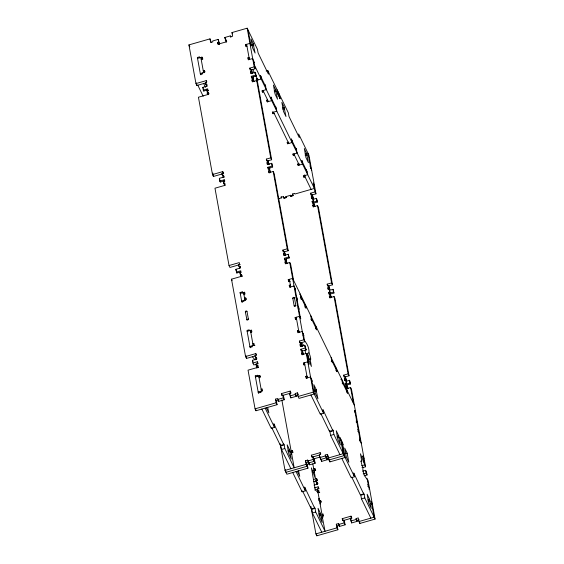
<?xml version="1.0" encoding="UTF-8"?>
<svg xmlns="http://www.w3.org/2000/svg" width="564" height="564" viewBox="0 0 564 564"><rect width="100%" height="100%" fill="white"/><g stroke="black" fill="none" stroke-linecap="round" stroke-linejoin="round"><path stroke-width="0.85" d="M206.346 82.767L196.885 85.481L195.955 83.578L188.926 44.908L209.991 38.867L211.183 42.229M226.192 42.131L224.768 37.499L230.267 35.92L230.429 36.829L232.629 36.202L231.966 32.564L247.166 28.2L257.459 49.357L258.122 53.002L268.415 74.159L267.759 70.521L266.109 70.993M219.6 44.027L218.677 42.117L217.577 42.434L218.501 44.337L219.6 44.027L218.176 39.388L212.684 40.968L212.847 41.877L210.654 42.504L209.991 38.867M225.269 40.227L226.368 39.91L226.7 41.729L217.908 44.253L217.577 42.434M197.548 58.395L201.94 57.133L202.864 59.037L201.404 59.46M246.983 46.283L245.883 46.593L245.53 44.626L249.922 43.365L251.156 45.903L250.522 43.449M251.805 44.436L253.447 43.964L253.779 45.783L253.469 45.148L251.826 45.621M201.172 59.269L202.272 58.952L201.94 57.133M253.934 62.251L254.244 62.886L252.679 58.529L248.28 59.791L247.927 57.817L249.027 57.5L249.641 58.769M204.986 71.748L204.365 70.479L203.266 70.789L204.196 72.7M195.955 83.578L206.212 80.638L206.826 81.907M249.796 68.131L254.195 66.869L255.118 68.773L250.726 70.035L249.796 68.131L250.127 69.95L251.227 69.633L252.157 71.536L252.489 73.355L251.389 73.672L250.458 71.769L251.558 71.452L252.489 73.355M206.368 84.678L206.699 86.496L205.444 82.774L206.544 82.457L206.212 80.638M205.775 84.593L206.875 84.276L207.207 86.095L202.807 87.357L203.301 90.085L203.766 91.037L207.066 90.092L207.524 91.044L208.624 90.726M256.148 76.006L255.682 75.054L251.29 76.316L252.214 78.22L253.314 77.902L252.848 76.951L256.148 76.006L255.647 73.278L255.189 72.326L250.79 73.588L250.458 71.769M203.301 90.085L207.7 88.823L208.031 90.642L206.932 90.959L208.186 94.681M252.714 77.818L253.976 81.547L252.714 77.818L251.614 78.135L251.29 76.316M207.263 92.778L208.363 92.461L208.976 93.73M271.658 159.753L270.727 157.85L266.335 159.111L267.258 161.015L271.658 159.753L257.6 82.422L256.676 80.511L252.277 81.773L251.946 79.954L253.046 79.644M257.262 78.713L256.169 79.03L256.782 80.299L261.181 79.038L260.519 75.4L261.301 77.578M265.214 85.622L265.045 84.713L266.328 89.62L261.929 90.882L262.549 92.151L263.649 91.833L263.402 90.473M274.245 90.564L275.895 90.092L276.226 91.911L275.916 91.276L274.266 91.749M267.766 100.3L266.666 100.611L267.287 101.887L271.679 100.625L271.016 96.98L271.799 99.165M282.684 107.921L284.334 107.449L284.665 109.268L284.355 108.633L282.705 109.106M275.711 107.202L275.549 106.293L276.825 111.2L272.433 112.462L273.046 113.731L274.146 113.42M288.148 142.198L287.048 142.509L287.668 143.778L292.06 142.523L291.398 138.878L292.187 141.063M212.487 174.558L222.745 171.618L223.675 173.522L213.418 176.462L212.487 174.558L198.436 97.227L208.694 94.28L208.363 92.461M223.231 177.477L221.976 173.754L223.076 173.437L222.745 171.618M267.766 160.613L269.021 164.335L267.766 160.613L266.666 160.93L266.335 159.111M222.308 175.573L223.407 175.256L224.331 177.159M272.68 166.986L272.215 166.035L267.822 167.297L268.746 169.2L269.846 168.89L269.38 167.938L272.68 166.986L271.721 163.306L267.322 164.568L266.998 162.749L268.09 162.432M296.093 149.1L295.931 148.191L297.207 153.098L292.815 154.36L293.435 155.629L294.528 155.319L294.281 153.951M305.131 154.05L306.774 153.577L307.105 155.396L306.795 154.762L305.152 155.234M223.407 175.256L223.739 177.075L219.34 178.337L219.84 181.065L224.232 179.803L224.853 181.072M219.84 181.065L220.298 182.017L223.598 181.072L224.063 182.024L223.816 180.663M224.394 183.843L224.726 185.662L223.464 181.939L224.564 181.622L224.232 179.803M270.508 172.528L269.578 170.624L268.485 170.934L269.409 172.845L270.508 172.528L270.177 170.709L269.254 168.805L268.154 169.115L267.822 167.297M223.795 183.758L224.895 183.448L225.226 185.267L214.969 188.207L229.026 265.538L229.95 267.449L240.208 264.502M298.652 163.779L297.552 164.096L298.166 165.365L302.565 164.103L301.902 160.465L302.685 162.643M288.19 250.733L287.259 248.83L282.867 250.092L283.791 251.995L288.19 250.733L274.132 173.402L273.209 171.498L268.817 172.753L268.485 170.934M306.597 170.688L306.428 169.778L307.711 174.685L303.312 175.947L303.933 177.216L305.032 176.899L304.659 174.854M278.214 198.824L281.436 197.901L281.189 196.533M283.523 196.66L283.798 198.175L285.997 197.548L285.835 196.639L290.594 195.271L291.059 196.223M286.597 197.506L284.094 198.218L283.325 196.632L281.126 197.266L281.436 197.901M290.756 196.307L293.252 195.595M310.637 193.184L315.036 191.929L315.96 193.833L311.568 195.095L310.637 193.184L310.968 195.01L312.068 194.693L312.999 196.596L313.33 198.415L312.23 198.732L311.3 196.829L312.4 196.512L313.33 198.415M313.69 202.011L313.224 201.059L312.125 201.376L313.055 203.28L317.447 202.018L316.989 201.066L313.69 202.011L313.196 199.282L312.731 198.331L311.631 198.648L311.3 196.829M313.196 199.282L316.489 198.338L317.447 202.018M313.556 202.878L314.818 206.607L313.556 202.878L312.456 203.195L312.125 201.376M332.499 284.813L331.569 282.909L327.176 284.171L328.1 286.075L332.499 284.813L318.441 207.474L317.518 205.571L313.119 206.833L312.787 205.014L313.887 204.697M229.026 265.538L239.277 262.598L239.608 264.417L238.509 264.735L239.77 268.457M284.298 251.593L285.553 255.316L284.298 251.593L283.198 251.911L282.867 250.092M238.84 266.553L239.94 266.236L240.56 267.505M289.212 257.967L288.754 257.015L284.355 258.277L285.278 260.18L286.378 259.87L285.92 258.918L289.212 257.967L288.253 254.286L283.861 255.548L283.53 253.729L284.63 253.412M240.349 271.644L240.595 273.004L240.13 272.052L236.838 272.997L235.879 269.317L240.271 268.055L239.94 266.236M236.372 272.045L240.765 270.783L241.096 272.609L239.996 272.92L240.327 274.738L241.258 276.649L242.358 276.332L241.427 274.428L240.327 274.738M285.786 259.785L287.041 263.508L285.786 259.785L284.686 260.096L284.355 258.277M293.562 280.301L290.671 264.382L289.741 262.479L285.349 263.74L285.017 261.922L286.117 261.604M255.95 355.708L246.482 358.429L245.559 356.526L231.501 279.187L241.759 276.247L241.427 274.428M243.831 300.379L244 301.289L241.801 301.923L240.095 292.519L242.287 291.891L242.908 293.16M240.257 293.428L244.656 292.166L244.98 293.985L243.888 294.302M289.67 281.161L288.571 281.478L288.239 279.659L292.638 278.397L354.403 405.361M288.655 281.711L290.263 281.246M295.268 289.706L295.578 290.34L294.013 285.983L289.621 287.238L289.262 285.271L290.361 284.954M246.32 299.202L245.7 297.926L244.6 298.243L245.53 300.147L245.241 298.575M294.697 288.676L295.247 288.521M328.601 285.673L329.862 289.395L328.601 285.673L327.508 285.99L327.176 284.171M299.428 294.295L300.252 294.055L301.536 298.969L300.986 299.124M330.222 292.991L329.764 292.039L328.664 292.356L329.587 294.26L333.987 292.998L333.521 292.046L330.222 292.991L329.263 289.311L328.163 289.628L327.832 287.809L328.932 287.492M248.379 319.02L246.729 319.492A0.867 0.684 -25.9 0 0 247.674 319.936A0.867 0.684 -25.9 0 0 248.379 319.02L246.997 311.434L245.354 311.913L246.962 319.971M292.786 298.3A0.867 0.684 -25.9 0 1 293.484 297.383A0.867 0.684 -25.9 0 1 294.429 297.827L295.811 305.406A0.867 0.684 -25.9 0 1 295.113 306.33A0.867 0.684 -25.9 0 1 294.161 305.878L292.786 298.3L294.429 297.827L294.662 298.3M296.128 297.595L296.678 297.439L297.313 299.893L297.009 299.258M296.438 298.229L296.988 298.074M300.365 297.855L300.915 297.693M300.816 298.215L301.366 298.053L301.536 298.969M329.728 290.263L333.028 289.318L333.987 292.998M330.095 293.858L331.35 297.588L330.095 293.858L328.995 294.175L328.664 292.356M294.161 305.878L295.811 305.406M349.031 375.793L348.101 373.89L343.709 375.152L344.632 377.055L349.031 375.793L334.974 298.462L334.05 296.551L329.651 297.813L329.327 295.994L330.419 295.684M304.574 304.877L305.399 304.638L306.062 308.275L305.279 306.097L304.729 306.252M298.144 307.634L298.694 307.472L299.026 309.291L298.716 308.656L298.166 308.818M304.898 307.161L305.448 307.006M247.145 331.336L251.544 330.074L251.875 331.893L250.776 332.21M296.586 319.224L295.487 319.541L295.127 317.567L299.526 316.305L300.76 318.843L300.118 316.39M299.879 317.187L300.429 317.024M310.87 319.435L311.413 319.28L312.033 320.549L311.871 319.64L311.321 319.795M302.988 335.354L303.538 335.192L303.848 335.827L302.283 331.47L297.884 332.732L297.524 330.758L298.624 330.448L299.244 331.717M254.893 345.323L253.793 345.64L252.869 343.737L253.969 343.42L254.301 345.238L249.901 346.5L250.522 347.769M315.396 328.749L315.946 328.593L316.566 329.862L315.903 326.225M245.559 356.526L255.816 353.579L256.43 354.848M302.085 346.303L301.162 344.392L300.062 344.71L300.986 346.613L302.085 346.303L301.754 344.484L300.831 342.574L299.731 342.891L299.399 341.072L303.799 339.81C307.07 343.525 309.276 347.516 309.016 352.909A3.842 0.508 74 0 1 310.595 358.062A3.842 0.508 74 0 1 310.115 358.979L311.391 366.459L306.28 353.459L301.881 354.721L301.55 352.902L302.649 352.585L303.573 354.488L302.318 350.766L301.218 351.083L300.887 349.257L305.286 348.002L306.21 349.906L301.818 351.168L300.887 349.257M255.971 357.618L256.303 359.437L255.048 355.715L256.148 355.398L255.816 353.579M255.379 357.534L256.472 357.216L256.803 359.035L252.411 360.297L252.905 363.026L253.835 364.936L258.227 363.674M306.21 349.906L304.786 345.267L300.393 346.529L300.062 344.71M252.905 363.026L257.304 361.771L257.917 363.04M257.304 361.771L257.635 363.59L256.535 363.9L256.867 365.726L257.967 365.409L258.291 367.227L248.04 370.167L255.062 408.837L255.993 410.74L277.051 404.698L276.388 401.06L275.465 399.157L277.664 398.522L278.757 401.335L284.249 399.763L283.755 397.035L282.825 395.124L281.725 395.442L281.394 393.623L290.185 391.099L290.805 392.368M258.284 367.467L256.634 367.939L255.929 364.048M310.115 358.979L308.466 359.451L307.366 353.388L309.016 352.909M260.984 392.629L260.371 391.36L260.533 392.269L258.333 392.904L255.252 375.92L257.445 375.286L258.065 376.555M255.414 376.83L259.807 375.568L260.427 376.837M304.828 364.563L303.728 364.88L303.397 363.061L307.789 361.799L309.03 364.337L308.388 361.884M259.038 377.704L260.138 377.386L259.807 375.568M331.251 361.334L331.801 361.179L332.415 362.448L332.252 361.538L331.702 361.693M311.807 380.686L312.111 381.32L310.545 376.964L306.153 378.225L305.822 376.399L306.922 376.089L307.535 377.358M335.46 368.355L336.285 368.116L336.948 371.761L336.165 369.582M335.777 370.647L336.327 370.492M311.236 379.657L311.786 379.501M346.395 380.376L345.471 378.472L344.371 378.789L345.295 380.693L346.395 380.376L346.063 378.557L345.14 376.653L344.04 376.971L343.709 375.152M298.06 394.116L297.439 392.847L295.247 393.475L296.333 396.295L290.841 397.867L289.417 393.235L290.516 392.918L290.185 391.099M291.116 393.002L282.324 395.526L281.394 393.623M340.811 379.361L341.636 379.121L342.919 384.035L342.75 383.118L342.2 383.28M277.826 399.432L283.325 397.86L284.249 399.763M289.917 395.963L295.409 394.391L296.333 396.295M346.761 383.978L346.296 383.019L345.196 383.337L346.12 385.24L350.519 383.978L350.054 383.026L346.761 383.978L346.261 381.243L345.802 380.291L344.703 380.608L344.371 378.789M276.388 401.06L278.588 400.426L278.757 401.335M296.171 395.385L298.37 394.751M314.634 390.168L316.277 389.696L316.608 391.515L316.298 390.88L314.656 391.353M346.261 381.243L349.56 380.298L350.519 383.978M255.062 408.837L276.127 402.795L277.051 404.698M297.439 392.847L298.102 396.485L313.302 392.128L323.595 413.285L320.303 414.23L310.933 394.976M347.882 388.568L346.959 386.664L345.859 386.974L346.782 388.885L347.882 388.568L347.551 386.749L346.627 384.845L345.528 385.156L345.196 383.337M362.631 467.612L365.564 466.773L351.513 389.442L350.582 387.538L346.19 388.793L345.859 386.974M273.921 425.157L274.471 425.002L283.699 444.531L280.4 445.475L271.721 427.632M323.003 411.071L323.553 410.916L332.781 430.445L329.482 431.389L320.803 413.546M274.09 426.067L274.64 425.912M323.172 411.981L323.722 411.826M274.471 425.002L273.857 423.733L274.52 427.371L271.221 428.316L261.851 409.062M356.06 421.935L356.61 421.773L356.92 422.415M280.787 444.411L280.238 444.566L281.514 449.473L290.883 468.733M329.482 431.389L329.32 430.48L329.869 430.325M280.851 445.835L284.15 444.89L284.813 448.528L294.182 467.789L291.757 454.443L291.116 451.99L290.566 452.145M329.32 430.48L329.933 431.756L333.232 430.804L333.895 434.449L354.481 476.77L351.189 477.715L341.819 458.454M281.514 449.473L284.813 448.528M329.933 431.756L330.596 435.394L333.895 434.449M287.993 450.382L289.642 449.91L289.974 451.729L289.663 451.094L288.014 451.567M337.075 436.296L338.724 435.824L339.056 437.643L338.745 437.008L337.096 437.481M357.773 431.333L358.323 431.178L358.633 431.812M281.845 399.918L291.094 450.805L292.194 450.488L293.118 452.391M339.648 438.059L340.198 437.904L342.665 442.98L342.997 444.799L342.686 444.164M290.953 452.758L292.526 452.307L292.194 450.488M291.207 454.598L291.757 454.443M342.115 443.142L342.665 442.98M359.508 440.886L360.058 440.731L361.291 443.269M280.174 443.741L285.024 470.411L286.879 474.225L307.937 468.176L306.083 464.369L305.42 460.732L307.62 460.097L309.636 464.821L315.135 463.241L314.634 460.513L312.78 456.706L311.688 457.016L311.356 455.197L320.148 452.68L320.761 453.949M319.471 455.042L312.28 457.101L311.356 455.197M320.148 452.68L320.472 454.499L319.379 454.81L319.873 457.545L321.727 461.352L327.219 459.773L325.202 455.056L327.402 454.422L328.015 455.691M313.21 459.011L320.401 456.946M307.782 461.014L313.281 459.434L315.135 463.241M319.873 457.545L325.365 455.966M328.326 456.332L326.126 456.96L326.295 457.869L320.796 459.449L320.43 457.397M285.024 470.411L306.083 464.369M327.402 454.422L328.058 458.067L343.264 453.703L340.508 438.538M305.42 460.732L307.274 464.539L309.474 463.911L309.636 464.821M325.202 455.056L327.057 458.863L328.523 458.44M345.513 453.646L347.163 453.174L348.82 462.276L346.345 457.192L344.696 448.098L347.163 453.174M328.058 458.067L329.912 461.874L345.112 457.51L342.355 442.345M312.816 463.855L313.711 468.797L314.811 468.48L315.424 469.749M312.942 470.926L315.142 470.298L314.811 468.48M315.734 470.383L314.634 470.7L313.711 468.797M313.824 472.59L314.374 472.435L315.558 478.956L311.37 467.859L315.135 488.917L315.6 490.13L318.04 492.598L319.224 499.119L318.674 499.281M360.897 461.493L361.721 461.253L360.452 453.773L365.564 466.773M313.358 479.583L316.658 478.639L317.271 479.908M361.707 465.709L364.64 464.87L363.124 456.53M316.926 483.285L317.144 484.497L315.889 480.775L316.982 480.457L316.658 478.639M362.003 467.556L362.828 467.316A3.842 0.508 74 0 1 361.242 462.17A3.842 0.508 74 0 1 361.721 461.253M313.633 481.677L317.581 480.542M316.221 482.594L317.313 482.276L317.934 483.545M304.186 487.366L304.736 487.211L314.578 508.016L311.286 508.961L302.6 491.11M353.268 473.288L353.818 473.125L363.66 493.93L360.368 494.875L351.682 477.031M313.986 485.146L317.645 484.095L317.313 482.276M362.701 471.173L365.627 470.327L366.558 472.23L367.051 474.966L364.125 475.804M353.889 474.557L354.439 474.394M304.976 489.552L305.519 489.39M354.051 475.466L354.601 475.304M314.479 487.881L318.145 486.824L319.069 488.734M363.195 473.901L366.128 473.055L367.051 474.966M292.737 472.54L302.107 491.794L305.399 490.849L304.736 487.211M314.677 489.989L318.336 488.939M318.145 486.824L318.477 488.65L317.377 488.96L317.708 490.779L318.801 490.469L319.132 492.287L317.56 492.739M319.732 492.372L318.632 492.682L317.708 490.779M318.695 500.465L319.245 500.303L320.479 502.848M367.777 486.379L368.327 486.224L369.561 488.762L368.736 488.995M319.189 501.043L320.648 500.628L321.268 501.897M322.904 516.187L321.974 514.283L319.88 502.764L320.979 502.446L320.648 500.628M311.272 508.368L311.737 509.32L315.036 508.375L315.692 512.013L325.061 531.267L322.002 515.468L322.925 517.371M310.912 506.401L315.903 533.896L316.834 535.8L337.892 529.758L336.969 527.855L336.306 524.21L338.506 523.582L339.598 526.395L345.09 524.823L344.597 522.088L343.666 520.184L342.567 520.501L342.235 518.683L351.027 516.159L351.358 517.978L350.258 518.295L351.682 522.927L357.174 521.355L356.088 518.535L358.281 517.907L358.944 521.545L359.867 523.448L375.074 519.091L364.774 497.927L364.118 494.29L360.819 495.234L361.482 498.872L370.851 518.133M311.737 509.32L312.4 512.958L315.692 512.013M361.482 498.872L364.774 497.927M318.879 513.86L320.521 513.388L320.853 515.207L320.549 514.572L318.9 515.045M367.961 499.774L369.603 499.302L369.935 501.121L369.624 500.487L367.982 500.959M321.974 514.283L323.073 513.966L323.405 515.792L321.938 516.208M321.783 517.449L322.326 517.287M370.858 503.363L371.408 503.208L371.718 503.842M322.086 518.083L322.636 517.921M371.655 504.117L372.318 503.927L371.084 501.382L371.408 503.208M351.957 518.062L343.166 520.586L342.235 518.683M338.668 524.492L344.16 522.913L345.09 524.823M350.759 521.023L356.251 519.444M336.306 524.21L337.23 526.12L339.429 525.486L339.598 526.395M356.088 518.535L357.012 520.438L359.212 519.811M315.903 533.896L336.969 527.855M358.944 521.545L374.144 517.181L371.387 502.023M301.43 342.658L304.165 345.81M252.348 356.744L255.083 359.888M375.074 519.091L368.045 480.422C364.767 476.707 362.56 472.717 362.828 467.316M267.759 70.521L288.345 112.842L289.008 116.48L299.301 137.644L298.638 133.999L308.938 155.163L315.96 193.833M277.622 92.51L277.312 91.869L277.643 93.695L280.111 98.77L279.476 96.317M253.447 43.964L250.98 38.888L252.63 47.982L255.104 53.065L253.469 45.148M275.895 90.092L273.42 85.016L275.077 94.11L277.544 99.193L275.916 91.276M284.334 107.449L281.866 102.366L283.516 111.468L285.99 116.544L284.355 108.633M306.774 153.577L304.306 148.494L305.956 157.596L308.43 162.672L306.795 154.762M310.433 166.606L310.122 165.971L311.688 170.328M314.444 185.493L313.21 182.955L313.852 185.408M245.53 44.626L246.454 46.53M260.681 76.309L265.827 86.891M271.185 97.889L276.332 108.471M291.567 139.787L296.713 150.369M302.064 161.374L307.211 171.957M254.484 65.283L314.402 188.439L294.986 194.009L294.683 193.374L292.483 194.002L292.998 195.059M247.927 57.817L248.851 59.721M252.679 69.287L254.604 73.249M255.654 75.4L257.882 79.982L257.614 78.53M263.028 90.564L268.379 101.569M273.533 112.151L288.768 143.468L288.521 142.1M293.914 154.05L299.265 165.048L299.005 163.595M304.412 175.63L311.102 189.384M231.966 32.564L232.587 33.833M251.946 79.954L252.876 81.858M312.787 205.014L313.718 206.917M230.267 35.92L230.88 37.189M224.768 37.499L225.388 38.768M285.835 196.639L286.293 197.59M266.998 162.749L267.921 164.653M327.832 287.809L328.763 289.713M329.327 295.994L330.25 297.898M201.44 57.535L201.743 58.17M201.771 59.354L200.84 57.45L203.597 72.608M188.926 44.908L189.857 46.819M205.444 82.774L206.064 84.043M200.918 74.829L200.298 73.56L204.697 72.298L204.365 70.479M203.597 83.373L205.529 87.335M206.664 89.676L207.425 91.241M207.087 93.116L207.7 94.385M202.807 87.357L203.273 88.308M283.53 253.729L284.453 255.633M285.017 261.922L285.941 263.825M197.788 85.15L203.16 96.204M300.753 296.784L305.899 307.366M311.25 318.371L316.397 328.953M331.632 360.269L336.778 370.851M342.137 381.849L347.283 392.431M355.778 412.947L354.544 410.402L355.186 412.862M288.239 279.659L289.17 281.563M356.589 420.589L356.279 419.954L356.61 421.773M289.262 285.271L290.185 287.175M298.384 306.837L298.694 307.472M358.302 429.994L357.992 429.359L358.323 431.178M360.036 439.546L359.726 438.912L360.058 440.731M364.048 458.433L362.814 455.895L363.456 458.349M295.127 317.567L296.058 319.471M221.976 173.754L222.597 175.023M297.524 330.758L298.455 332.668M223.464 181.939L224.084 183.208M299.399 341.072L300.33 342.975L304.722 341.713L303.206 333.373M368.306 485.04L367.996 484.405L368.327 486.224M301.55 352.902L302.48 354.805M303.397 363.061L304.32 364.964M316.277 389.696L313.81 384.613L315.459 393.714L317.934 398.79L316.298 390.88M338.724 435.824L336.25 430.741L337.906 439.842L340.374 444.918L338.745 437.008M340.839 440.357L340.198 437.904M369.603 499.302L367.136 494.226L368.786 503.321L371.26 508.404L369.624 500.487M323.553 410.916L322.939 409.647L323.595 413.285M333.232 430.804L332.612 429.535L332.781 430.445M364.118 494.29L363.498 493.021L363.66 493.93M305.822 376.399L306.745 378.31M330.596 435.394L339.965 454.647M239.996 272.92L240.617 274.189M298.102 396.485L299.033 398.388L314.233 394.032L311.476 378.867M235.879 269.317L236.838 272.997M244.698 294.831L243.556 292.483L244.931 300.062M351.027 516.159L351.647 517.428M289.417 393.235L290.037 394.504M350.258 518.295L351.189 520.198M240.095 292.519L240.708 293.788M231.501 279.187L232.121 280.456M242.252 302.283L241.639 301.007L246.031 299.752L245.7 297.926M245.58 312.385L245.354 311.913A0.867 0.684 -25.9 0 1 246.052 310.99A0.867 0.684 -25.9 0 1 246.997 311.434M251.036 330.476L251.347 331.11M251.368 332.295L250.444 330.391L253.201 345.556M314.352 471.25L313.732 469.981L314.374 472.435M307.62 460.097L309.474 463.911M338.506 523.582L339.119 524.851M255.048 355.715L255.661 356.984M315.889 480.775L316.813 482.678M256.867 365.726L257.79 367.629M252.411 360.297L253.032 361.566M319.224 499.119L318.914 498.484L319.245 500.303M259.637 377.788L258.714 375.885L261.463 391.042M319.88 502.764L320.5 504.033M255.252 375.92L255.866 377.189M262.063 391.127L261.139 389.223L262.232 388.913L262.563 390.732L258.171 391.994L258.784 393.263M291.094 450.805L292.018 452.709M291.116 451.99L291.821 453.442M289.642 449.91L287.168 444.827L288.824 453.928L291.292 459.004L289.663 451.094M320.521 513.388L318.054 508.312L319.703 517.407L322.178 522.49L320.549 514.572M266.384 407.793L268.852 412.876L267.646 407.3M297.263 471.278L299.738 476.354L298.532 470.785M284.15 444.89L283.53 443.621L283.699 444.531M315.036 508.375L314.416 507.099L314.578 508.016M265.151 408.11L274.52 427.371M296.029 471.596L305.399 490.849M312.4 512.958L321.769 532.212M316.489 198.338L316.989 201.066M333.028 289.318L333.521 292.046M349.56 380.298L350.054 383.026M308.007 153.26L310.764 168.424M313.521 183.589L315.036 191.929M317.518 205.571L331.569 282.909M334.05 296.551L348.101 373.89M350.582 387.538L353.48 403.457M354.855 411.036L360.368 441.365M365.627 470.327L366.128 473.055M367.115 478.519L368.63 486.859M312.068 194.693L312.4 196.512M312.731 198.331L313.224 201.059M329.263 289.311L329.764 292.039M345.14 376.653L345.471 378.472M345.802 380.291L346.296 383.019M346.627 384.845L346.959 386.664M346.782 389.703L347.445 393.341L346.663 391.162M303.686 175.848L303.933 177.216M297.919 163.997L298.166 165.365M353.818 473.125L354.481 476.77M331.138 357.541L331.801 361.179M293.061 153.584L293.435 155.629M359.472 521.27L359.867 523.448M357.012 520.438L357.174 521.355M278.976 93.589L279.807 98.136M287.421 142.417L287.668 143.778M278.052 91.678L278.877 96.232M341.431 440.442L344.188 455.606L328.988 459.97L328.459 457.059M277.121 89.775L277.953 94.329M292.681 194.03L292.956 195.546L290.756 196.18L290.594 195.271M351.435 521.566L351.682 522.927M315.784 327.684L315.946 328.593M310.757 315.643L311.413 319.28M272.68 111.686L273.046 113.731M343.666 520.184L344.16 522.913M266.913 99.835L267.287 101.887M329.517 459.688L329.912 461.874M262.302 90.783L262.549 92.151M327.057 458.863L327.219 459.773M248.097 30.104L250.846 45.268M253.603 60.433L255.118 68.773M294.944 287.887L300.45 318.209M307.204 355.362L308.719 363.702M256.535 78.932L256.782 80.299M247.166 28.2L254.195 66.869M255.189 72.326L255.682 75.054M256.676 80.511L270.727 157.85M271.721 163.306L272.215 166.035M273.209 171.498L287.259 248.83M288.253 254.286L288.754 257.015M289.741 262.479L303.799 339.81M304.786 345.267L305.286 348.002M306.28 353.459L313.302 392.128M337.23 526.12L337.892 529.758M305.053 350.202L305.66 353.543M253.067 76.542L253.314 77.902M269.599 167.522L269.846 168.89M286.131 258.502L286.378 259.87M246.623 44.309L249.38 59.474M251.227 69.633L251.558 71.452M269.254 168.805L269.578 170.624M289.339 279.342L290.721 286.928M296.227 317.25L298.983 332.415M300.831 342.574L301.162 344.392M302.318 350.766L302.649 352.585M304.497 362.744L307.253 377.908M321.48 459.984L321.727 461.352M313.711 458.61L314.204 461.338L308.712 462.917L308.543 462.008L306.351 462.635L307.013 466.273L285.948 472.322L285.483 469.734M312.78 456.706L313.281 459.434M322.601 514.544L322.925 516.321M295.247 393.475L295.409 394.391M307.274 464.539L307.937 468.176M316.524 534.08L316.834 535.8M290.594 396.506L290.841 397.867M301.937 490.884L302.107 491.794M218.176 39.388L218.677 42.117M282.825 395.124L283.325 397.86M275.465 399.157L276.127 402.795M207.277 89.676L207.524 91.044M240.927 274.823L241.145 276.036M199.741 57.761L199.578 56.851L197.379 57.486L200.467 74.469L202.666 73.835L202.497 72.925M242.287 291.891L242.457 292.801M249.344 330.708L249.182 329.799L246.983 330.426L250.071 347.41L252.263 346.782L252.101 345.873M257.445 375.286L257.614 376.195M203.519 89.676L203.766 91.037M219.932 179.972L220.298 182.017M196.413 82.908L196.885 85.481M212.79 173.028L213.418 176.462M246.017 355.849L246.482 358.429M255.682 409.02L255.993 410.74M307.366 353.388A3.842 0.508 74 0 1 309.086 359.599"/></g></svg>
